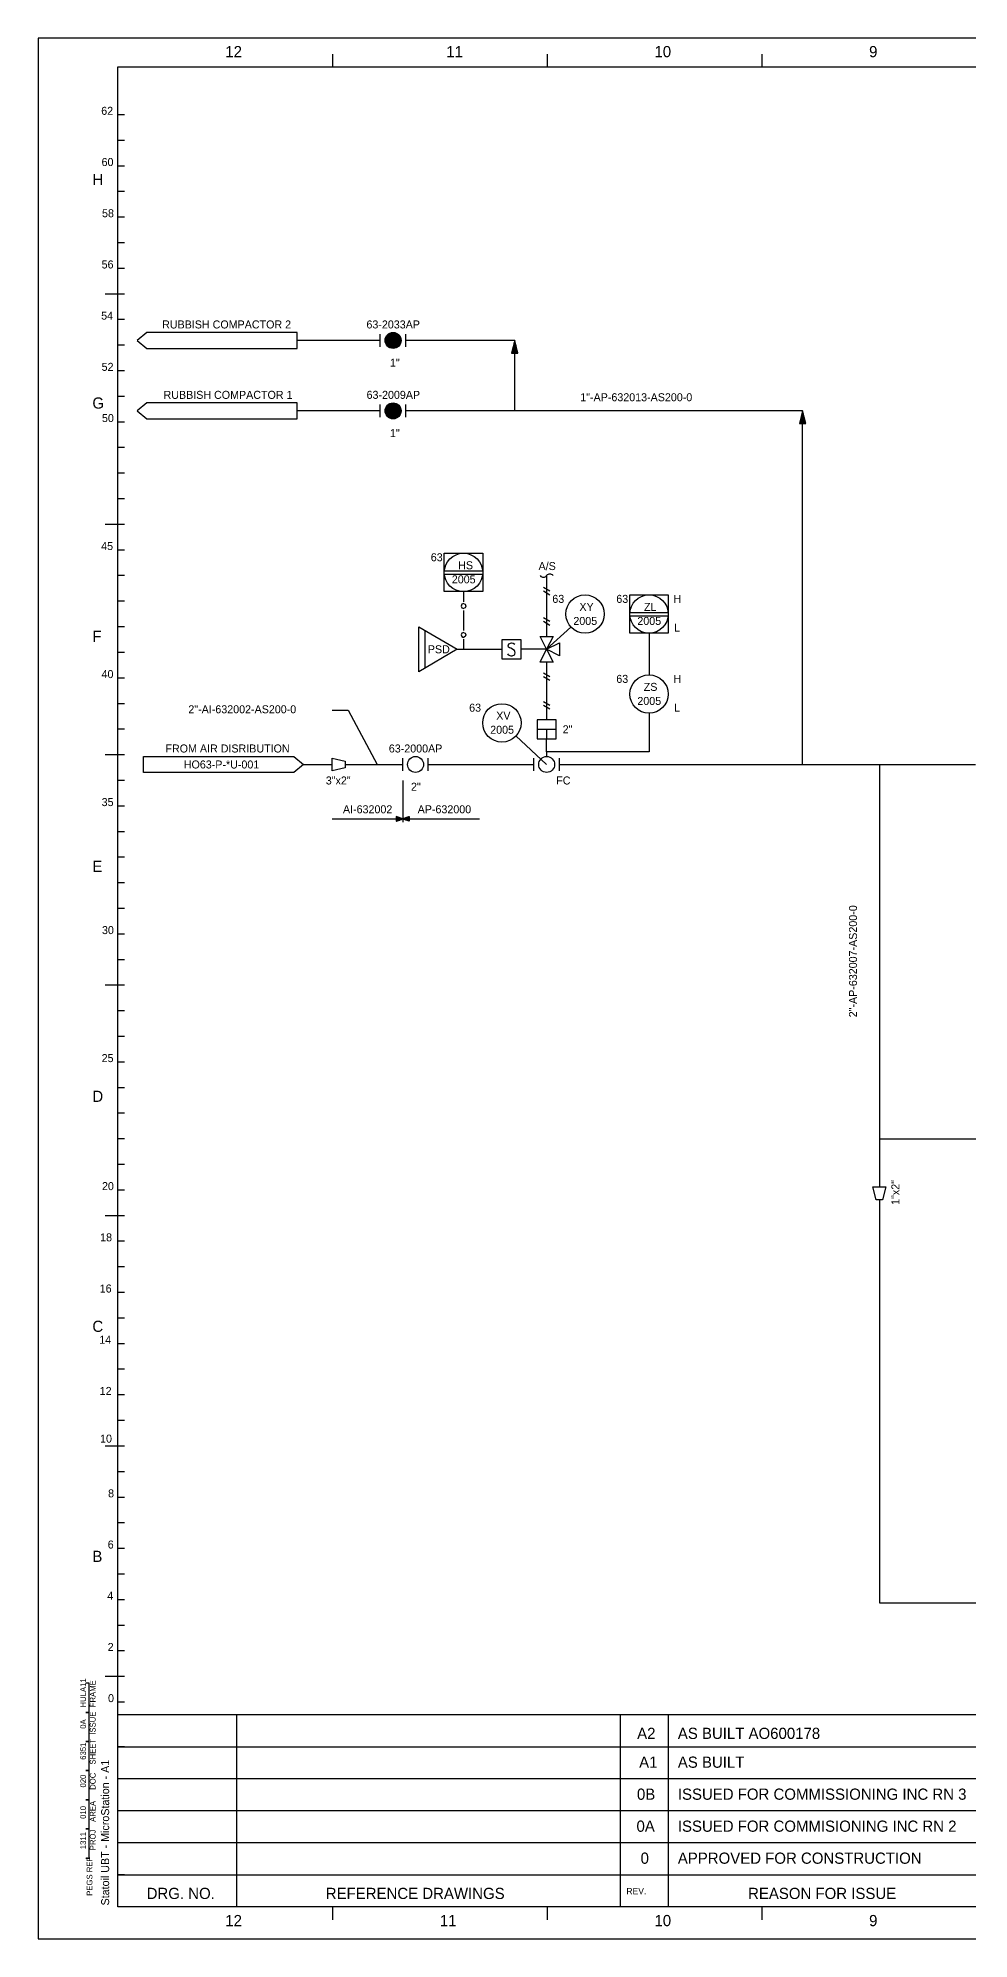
# Model space of a CAD drawing. Extents: x 0 to 840, y 0 to 594.
# Drawn here: x 0 to 291, y 0 to 594 of the extents above; entities that cross this region are included whole.
import ezdxf

# ---------------------------------------------------------------- set-up
doc = ezdxf.new("R2010")
doc.units = 0
for name, color, linetype in [('01-LIN-025-A', 7, 'Continuous'), ('08-LIN-050-A', 7, 'Continuous'), ('15-LIN-025-PHAN', 7, 'Continuous'), ('34-TXT-018', 7, 'Continuous'), ('35-TXT-025', 7, 'Continuous'), ('36-TXT-035', 7, 'Continuous'), ('39-TXT-100', 7, 'Continuous'), ('40-', 7, 'Continuous'), ('43-', 7, 'Continuous'), ('45-', 7, 'Continuous')]:
    doc.layers.add(name, color=color, linetype=linetype)

msp = doc.modelspace()

# ---------------------------------------------------------------- linework, layer by layer
at = {"layer": '01-LIN-025-A'}
for p, q in [((34, 502), (31, 499.5)), ((31, 499.5), (34, 497)), ((81, 502), (34, 502)), ((81, 497), (81, 502)), ((107, 497.5), (107, 501.5)), ((115, 497.5), (115, 501.5)), ((149.19, 498.74), (148.89, 499.05)), ((149.14, 498.93), (148.91, 499.16)), ((149.09, 499.12), (148.94, 499.27)), ((149.05, 499.31), (148.97, 499.39)), ((34, 497), (81, 497)), ((148.05, 495.5), (148.01, 495.54)), ((148.19, 495.5), (148.04, 495.65)), ((148.33, 495.5), (148.07, 495.77)), ((148.47, 495.5), (148.1, 495.88)), ((148.61, 495.5), (148.12, 495.99)), ((148.76, 495.5), (148.15, 496.1)), ((148.9, 495.5), (148.18, 496.22)), ((149.04, 495.5), (148.21, 496.33)), ((149.18, 495.5), (148.24, 496.44)), ((149.32, 495.5), (148.26, 496.56)), ((149.46, 495.5), (148.29, 496.67)), ((149.6, 495.5), (148.32, 496.78)), ((149.74, 495.5), (148.35, 496.9)), ((149.89, 495.5), (148.38, 497.01)), ((149.99, 495.54), (148.41, 497.12)), ((149.94, 495.73), (148.43, 497.24)), ((149.9, 495.91), (148.46, 497.35)), ((149.85, 496.1), (148.49, 497.46)), ((149.8, 496.29), (148.52, 497.58)), ((149.76, 496.48), (148.55, 497.69)), ((149.71, 496.67), (148.58, 497.8)), ((149.66, 496.86), (148.6, 497.92)), ((149.61, 497.05), (148.63, 498.03)), ((149.57, 497.24), (148.66, 498.14)), ((149.52, 497.42), (148.69, 498.26)), ((149.47, 497.61), (148.72, 498.37)), ((149.43, 497.8), (148.74, 498.48)), ((149.38, 497.99), (148.77, 498.6)), ((149.33, 498.18), (148.8, 498.71)), ((149.28, 498.37), (148.83, 498.82)), ((149.24, 498.56), (148.86, 498.93)), ((34, 480), (31, 477.5)), ((31, 477.5), (34, 475)), ((81, 480), (34, 480)), ((81, 475), (81, 480)), ((107, 475.5), (107, 479.5)), ((115, 475.5), (115, 479.5)), ((239.94, 473.73), (238.43, 475.24)), ((239.9, 473.91), (238.46, 475.35)), ((239.85, 474.1), (238.49, 475.46)), ((239.8, 474.29), (238.52, 475.58)), ((239.76, 474.48), (238.55, 475.69)), ((239.71, 474.67), (238.58, 475.8)), ((239.66, 474.86), (238.6, 475.92)), ((239.61, 475.05), (238.63, 476.03)), ((239.57, 475.24), (238.66, 476.14)), ((239.52, 475.42), (238.69, 476.26)), ((239.47, 475.61), (238.72, 476.37)), ((239.43, 475.8), (238.74, 476.48)), ((239.38, 475.99), (238.77, 476.6)), ((239.33, 476.18), (238.8, 476.71)), ((239.28, 476.37), (238.83, 476.82)), ((239.24, 476.56), (238.86, 476.93)), ((239.19, 476.74), (238.89, 477.05)), ((239.14, 476.93), (238.91, 477.16)), ((239.09, 477.12), (238.94, 477.27)), ((239.05, 477.31), (238.97, 477.39)), ((34, 475), (81, 475)), ((238.05, 473.5), (238.01, 473.54)), ((238.19, 473.5), (238.04, 473.65)), ((238.33, 473.5), (238.07, 473.77)), ((238.47, 473.5), (238.1, 473.88)), ((238.61, 473.5), (238.12, 473.99)), ((238.76, 473.5), (238.15, 474.1)), ((238.9, 473.5), (238.18, 474.22)), ((239.04, 473.5), (238.21, 474.33)), ((239.18, 473.5), (238.24, 474.44)), ((239.32, 473.5), (238.26, 474.56)), ((239.46, 473.5), (238.29, 474.67)), ((239.6, 473.5), (238.32, 474.78)), ((239.74, 473.5), (238.35, 474.9)), ((239.89, 473.5), (238.38, 475.01)), ((239.99, 473.54), (238.41, 475.12)), ((127, 421), (127, 433)), ((127, 433), (139, 433)), ((139, 433), (139, 421)), ((127, 427.5), (139, 427.5)), ((127, 426.5), (139, 426.5)), ((158, 422.44), (160, 421.25)), ((159, 426), (159, 416.5)), ((139, 421), (127, 421)), ((132.5, 417.06), (132.3, 416.5)), ((132.3, 416.5), (132.5, 415.94)), ((133, 417.29), (132.5, 417.06)), ((132.5, 415.94), (133, 415.71)), ((133, 421), (133, 417.85)), ((133, 417.29), (133.5, 417.06)), ((133.5, 415.94), (133, 415.71)), ((133.5, 417.06), (133.7, 416.5)), ((133.7, 416.5), (133.5, 415.94)), ((158, 421.25), (160, 420.06)), ((159, 416.5), (159, 407)), ((185, 408), (185, 420)), ((185, 420), (197, 420)), ((197, 420), (197, 408)), ((133, 415.15), (133, 412)), ((133, 412), (133, 408.85)), ((158, 412.94), (160, 411.75)), ((158, 411.75), (160, 410.56)), ((159, 403), (166.58, 409.95)), ((185, 414.5), (197, 414.5)), ((185, 413.5), (197, 413.5)), ((121, 397.2), (121, 408.8)), ((132.5, 408.06), (132.3, 407.5)), ((132.3, 407.5), (132.5, 406.94)), ((133, 408.29), (132.5, 408.06)), ((132.5, 406.94), (133, 406.71)), ((133, 408.29), (133.5, 408.06)), ((133.5, 406.94), (133, 406.71)), ((133, 406.15), (133, 403)), ((133.5, 408.06), (133.7, 407.5)), ((133.7, 407.5), (133.5, 406.94)), ((151, 406), (145, 406)), ((145, 406), (145, 400)), ((147, 404.1), (147.2, 404.7)), ((147.1, 403.7), (147, 404.1)), ((147.2, 404.7), (148, 405)), ((148, 405), (148.5, 404.9)), ((148.5, 404.9), (149, 404.6)), ((151, 400), (151, 406)), ((159, 403), (157, 407)), ((157, 407), (161, 407)), ((161, 407), (159, 403)), ((159, 403), (163, 405)), ((163, 405), (163, 401)), ((197, 408), (185, 408)), ((191, 408), (191, 395)), ((131, 403), (133, 403)), ((133, 403), (145, 403)), ((145, 400), (151, 400)), ((146.8, 401.6), (147, 401.3)), ((147, 401.3), (147.8, 401)), ((147.4, 403.4), (147.1, 403.7)), ((147.8, 403.3), (147.4, 403.4)), ((148.9, 402.6), (147.8, 403.3)), ((147.8, 401), (148.2, 401)), ((148.2, 401), (148.9, 401.3)), ((149.1, 402.3), (148.9, 402.6)), ((148.9, 401.3), (149.1, 401.5)), ((149.2, 401.9), (149.1, 402.3)), ((149.1, 401.5), (149.2, 401.9)), ((155, 403), (151, 403)), ((155, 403), (154.9, 403)), ((155, 403), (154.9, 403)), ((159, 403), (155, 403)), ((157, 399), (159, 403)), ((161, 399), (157, 399)), ((163, 401), (159, 403)), ((159, 403), (161, 399)), ((159, 399), (159, 390)), ((158, 395.63), (160, 394.5)), ((158, 394.5), (160, 393.37)), ((158, 386.63), (160, 385.5)), ((159, 390), (159, 381)), ((162, 381), (156, 381)), ((156, 381), (156, 375)), ((158, 385.5), (160, 384.37)), ((162, 375), (162, 381)), ((159, 367), (149.4, 375.92)), ((156, 378), (162, 378)), ((156, 375), (162, 375)), ((159, 378), (159, 375)), ((159, 371), (159, 375)), ((33, 369.5), (80, 369.5)), ((33, 364.5), (33, 369.5)), ((80, 369.5), (83, 367)), ((92, 365), (92, 369)), ((92, 369), (96, 368)), ((114, 365), (114, 369)), ((122, 365), (122, 369)), ((155, 365), (155, 369)), ((159, 371), (159, 371.1)), ((159, 371), (159, 371.1)), ((159, 371), (159, 369.5)), ((163, 365), (163, 369)), ((80, 364.5), (33, 364.5)), ((83, 367), (80, 364.5)), ((96, 366), (92, 365)), ((96, 368), (96, 366)), ((114, 362), (114, 349)), ((112, 350.68), (112.02, 350.69)), ((112, 350.63), (112.07, 350.68)), ((112, 350.58), (112.11, 350.66)), ((112, 350.53), (112.16, 350.64)), ((112, 350.48), (112.21, 350.63)), ((112, 350.43), (112.26, 350.61)), ((112, 350.38), (112.3, 350.59)), ((112, 350.33), (112.35, 350.58)), ((112, 350.28), (112.4, 350.56)), ((112, 350.23), (112.44, 350.54)), ((112, 350.19), (112.49, 350.53)), ((112, 350.13), (112.54, 350.51)), ((112, 350.09), (112.59, 350.5)), ((112, 350.04), (112.63, 350.48)), ((112, 349.99), (112.68, 350.46)), ((116, 349.99), (115.32, 350.46)), ((116, 350.04), (115.37, 350.48)), ((116, 350.09), (115.41, 350.5)), ((116, 350.13), (115.46, 350.51)), ((116, 350.19), (115.51, 350.53)), ((116, 350.23), (115.56, 350.54)), ((116, 350.28), (115.6, 350.56)), ((116, 350.33), (115.65, 350.58)), ((116, 350.38), (115.7, 350.59)), ((116, 350.43), (115.74, 350.61)), ((116, 350.48), (115.79, 350.63)), ((116, 350.53), (115.84, 350.64)), ((116, 350.58), (115.89, 350.66)), ((116, 350.63), (115.93, 350.68)), ((116, 350.68), (115.98, 350.69)), ((92, 350), (138, 350)), ((112, 349.94), (112.73, 350.45)), ((112, 349.89), (112.77, 350.43)), ((112, 349.84), (112.82, 350.41)), ((112, 349.79), (112.87, 350.4)), ((112, 349.74), (112.92, 350.38)), ((112, 349.69), (112.96, 350.36)), ((112, 349.64), (113.01, 350.35)), ((112, 349.59), (113.06, 350.33)), ((112, 349.54), (113.1, 350.31)), ((112, 349.49), (113.15, 350.3)), ((112, 349.44), (113.2, 350.28)), ((112, 349.39), (113.25, 350.26)), ((112, 349.34), (113.29, 350.25)), ((112.02, 349.31), (113.34, 350.23)), ((112.16, 349.36), (113.39, 350.21)), ((112.3, 349.41), (113.43, 350.2)), ((112.44, 349.46), (113.48, 350.18)), ((112.58, 349.5), (113.53, 350.17)), ((112.73, 349.55), (113.58, 350.15)), ((112.87, 349.6), (113.62, 350.13)), ((113.01, 349.65), (113.67, 350.12)), ((113.15, 349.7), (113.72, 350.1)), ((113.29, 349.75), (113.77, 350.08)), ((113.43, 349.8), (113.81, 350.07)), ((113.57, 349.85), (113.86, 350.05)), ((113.72, 349.9), (113.91, 350.03)), ((113.86, 349.95), (113.95, 350.02)), ((114.14, 349.95), (114.05, 350.02)), ((114.28, 349.9), (114.1, 350.03)), ((114.43, 349.85), (114.14, 350.05)), ((114.57, 349.8), (114.19, 350.07)), ((114.71, 349.75), (114.24, 350.08)), ((114.85, 349.7), (114.28, 350.1)), ((114.99, 349.65), (114.33, 350.12)), ((115.13, 349.6), (114.38, 350.13)), ((115.27, 349.55), (114.43, 350.15)), ((115.42, 349.5), (114.47, 350.17)), ((115.56, 349.46), (114.52, 350.18)), ((115.7, 349.41), (114.57, 350.2)), ((115.84, 349.36), (114.61, 350.21)), ((115.98, 349.31), (114.66, 350.23)), ((116, 349.34), (114.71, 350.25)), ((116, 349.39), (114.76, 350.26)), ((116, 349.44), (114.8, 350.28)), ((116, 349.49), (114.85, 350.3)), ((116, 349.54), (114.9, 350.31)), ((116, 349.59), (114.94, 350.33)), ((116, 349.64), (114.99, 350.35)), ((116, 349.69), (115.04, 350.36)), ((116, 349.74), (115.09, 350.38)), ((116, 349.79), (115.13, 350.4)), ((116, 349.84), (115.18, 350.41)), ((116, 349.89), (115.23, 350.43)), ((116, 349.94), (115.27, 350.45)), ((261, 235), (265, 235)), ((262, 231), (261, 235)), ((265, 235), (264, 231)), ((264, 231), (262, 231))]:
    msp.add_line(p, q, dxfattribs=at)
for points in [[(149, 499.5), (148, 495.5), (150, 495.5), (149, 499.5)], [(239, 477.5), (238, 473.5), (240, 473.5), (239, 477.5)], [(119, 410), (131, 403), (119, 396), (119, 410)], [(92, 384), (97, 384), (106, 367)], [(191, 383), (191, 371), (159, 371)], [(114, 350), (112, 350.7), (112, 349.3), (114, 350)], [(114, 350), (116, 350.7), (116, 349.3), (114, 350)]]:
    msp.add_lwpolyline(points, dxfattribs=at)
for centre, radius in [((111, 499.5), 2.5), ((111, 499.5), 2.4), ((111, 499.5), 2.2), ((111, 499.5), 2), ((111, 499.5), 1.8), ((111, 499.5), 1.6), ((111, 499.5), 1.4), ((111, 499.5), 1.2), ((111, 499.5), 1), ((111, 499.5), 0.8), ((111, 499.5), 0.6), ((111, 499.5), 0.4), ((111, 499.5), 0.2), ((111, 477.5), 2.5), ((111, 477.5), 2.4), ((111, 477.5), 2.2), ((111, 477.5), 2), ((111, 477.5), 1.8), ((111, 477.5), 1.6), ((111, 477.5), 1.4), ((111, 477.5), 1.2), ((111, 477.5), 1), ((111, 477.5), 0.8), ((111, 477.5), 0.6), ((111, 477.5), 0.4), ((111, 477.5), 0.2), ((133, 427), 6), ((171, 414), 6), ((191, 414), 6), ((191, 389), 6), ((145, 380), 6), ((118, 367), 2.5), ((159, 367), 2.5)]:
    msp.add_circle(centre, radius, dxfattribs=at)
for centre, start, end in [((158, 426.75), 216.8699, 323.1301), ((160, 425.25), 36.8697, 143.1292)]:
    msp.add_arc(centre, 1.25, start, end, dxfattribs=at)
at = {"layer": '08-LIN-050-A'}
for p, q in [((107, 499.5), (81, 499.5)), ((107, 477.5), (81, 477.5)), ((149, 477.5), (115, 477.5)), ((83, 367), (92, 367)), ((96, 367), (114, 367)), ((122, 367), (155, 367)), ((163, 367), (239, 367)), ((239, 367), (263, 367)), ((263, 367), (263, 250)), ((263, 367), (293, 367)), ((263, 250), (263, 235)), ((263, 250), (586, 250)), ((0, 0), (0, 0)), ((0, 0), (0, 0)), ((0, 0), (0, 0)), ((0, 0), (0, 0)), ((0, 0), (0, 0)), ((0, 0), (0, 0)), ((0, 0), (0, 0)), ((0, 0), (0, 0)), ((0, 0), (0, 0)), ((0, 0), (0, 0)), ((0, 0), (0, 0)), ((0, 0), (0, 0)), ((0, 0), (0, 0)), ((0, 0), (0, 0)), ((0, 0), (0, 0)), ((0, 0), (0, 0)), ((0, 0), (0, 0)), ((0, 0), (0, 0)), ((0, 0), (0, 0))]:
    msp.add_line(p, q, dxfattribs=at)
for points in [[(149, 477.5), (149, 499.5), (115, 499.5)], [(239, 367), (239, 477.5), (149, 477.5)], [(263, 231), (263, 105), (586, 105)]]:
    msp.add_lwpolyline(points, dxfattribs=at)
at = {"layer": '15-LIN-025-PHAN'}
for points in [[(15, 70.8), (16, 70.8), (16, 79.9), (15, 79.9)], [(15, 61.7), (16, 61.7), (16, 70.8), (15, 70.8)], [(15, 52.6), (16, 52.6), (16, 61.7), (15, 61.7)], [(15, 43.5), (16, 43.5), (16, 52.6), (15, 52.6)], [(15, 34.4), (16, 34.4), (16, 43.5), (15, 43.5)], [(15, 25.3), (16, 25.3), (16, 34.4), (15, 34.4)]]:
    msp.add_lwpolyline(points, dxfattribs=at)
at = {"layer": '43-'}
msp.add_line((25, 60), (608, 60), dxfattribs=at)
msp.add_lwpolyline([(0, 594), (0, 0), (840, 0), (840, 594)], close=True, dxfattribs=at)
for points in [[(92.08, 589), (92.08, 585)], [(159.16, 589), (159.16, 585)], [(226.24, 589), (226.24, 585)], [(27, 570), (25, 570)], [(27, 562), (25, 562)], [(27, 554), (25, 554)], [(27, 546), (25, 546)], [(27, 538), (25, 538)], [(27, 530), (25, 530)], [(27, 522), (25, 522)], [(25, 514), (21, 514)], [(27, 514), (25, 514)], [(27, 506), (25, 506)], [(27, 498), (25, 498)], [(27, 490), (25, 490)], [(27, 482), (25, 482)], [(27, 474), (25, 474)], [(27, 466), (25, 466)], [(27, 458), (25, 458)], [(27, 450), (25, 450)], [(25, 442), (21, 442)], [(27, 442), (25, 442)], [(27, 434), (25, 434)], [(27, 426), (25, 426)], [(27, 418), (25, 418)], [(27, 410), (25, 410)], [(27, 402), (25, 402)], [(27, 394), (25, 394)], [(27, 386), (25, 386)], [(27, 378), (25, 378)], [(25, 370), (21, 370)], [(27, 370), (25, 370)], [(27, 362), (25, 362)], [(27, 354), (25, 354)], [(27, 346), (25, 346)], [(27, 338), (25, 338)], [(27, 330), (25, 330)], [(27, 322), (25, 322)], [(27, 314), (25, 314)], [(27, 306), (25, 306)], [(25, 298), (21, 298)], [(27, 298), (25, 298)], [(27, 290), (25, 290)], [(27, 282), (25, 282)], [(27, 274), (25, 274)], [(27, 266), (25, 266)], [(27, 258), (25, 258)], [(27, 250), (25, 250)], [(27, 242), (25, 242)], [(27, 234), (25, 234)], [(25, 226), (21, 226)], [(27, 226), (25, 226)], [(27, 218), (25, 218)], [(27, 210), (25, 210)], [(27, 202), (25, 202)], [(27, 194), (25, 194)], [(27, 186), (25, 186)], [(27, 178), (25, 178)], [(27, 170), (25, 170)], [(27, 162), (25, 162)], [(25, 154), (21, 154)], [(27, 154), (25, 154)], [(27, 146), (25, 146)], [(27, 138), (25, 138)], [(27, 130), (25, 130)], [(27, 122), (25, 122)], [(27, 114), (25, 114)], [(27, 106), (25, 106)], [(27, 98), (25, 98)], [(27, 90), (25, 90)], [(25, 82), (21, 82)], [(27, 82), (25, 82)], [(27, 74), (25, 74)], [(27, 70), (25, 70)], [(62, 70), (62, 10)], [(197, 70), (197, 10)], [(27, 60), (25, 60)], [(27, 50), (25, 50)], [(608, 50), (25, 50)], [(27, 40), (25, 40)], [(608, 40), (25, 40)], [(27, 30), (25, 30)], [(608, 30), (25, 30)], [(27, 20), (25, 20)], [(92.08, 10), (92.08, 6)], [(159.16, 10), (159.16, 6)], [(226.24, 10), (226.24, 6)]]:
    msp.add_lwpolyline(points, dxfattribs=at)
at = {"layer": '45-'}
for p, q in [((830, 70), (25, 70)), ((25, 20), (608, 20))]:
    msp.add_line(p, q, dxfattribs=at)
msp.add_lwpolyline([(25, 585), (830, 585), (830, 10), (25, 10)], close=True, dxfattribs=at)
msp.add_lwpolyline([(182, 70), (182, 10)], dxfattribs=at)

# ---------------------------------------------------------------- texts
at = {"layer": '34-TXT-018'}
for s, p in [('HULA11', (15, 72.35)), ('FRAME', (18, 72.43)), ('0A', (15, 65.69)), ('ISSUE', (18, 63.83)), ('6351', (15, 55.99)), ('SHEET', (18, 54.51)), ('020', (15, 47.33)), ('DOC', (18, 46.6)), ('AREA', (18, 36.59)), ('010', (15, 37.54)), ('1311', (15, 28.05)), ('PROJ', (18, 27.73)), ('PEGS REF', (17, 13.49))]:
    msp.add_text(s, height=1.8, rotation=89.9544, dxfattribs=at).set_placement(p)
at = {"layer": '35-TXT-025'}
for s, p in [('RUBBISH COMPACTOR 2', (38.8, 503.25)), ('63-2033AP', (102.66, 503.25)), ('1"', (110.02, 491.3)), ('RUBBISH COMPACTOR 1', (39.24, 481.25)), ('63-2009AP', (102.71, 481.25)), ('1"-AP-632013-AS200-0', (169.5, 480.5)), ('1"', (110.02, 469.3)), ('63', (122.77, 430.5)), ('HS', (131.34, 428)), ('A/S', (156.46, 427.75)), ('2005', (129.35, 423.6)), ('63', (160.77, 417.5)), ('XY', (169.24, 415)), ('63', (180.77, 417.5)), ('ZL', (189.43, 415)), ('H', (198.66, 417.5)), ('2005', (167.35, 410.6)), ('2005', (187.35, 410.6)), ('L', (198.85, 408.5)), ('PSD', (121.85, 401.75)), ('63', (180.77, 392.5)), ('ZS', (189.34, 390)), ('H', (198.66, 392.5)), ('2005', (187.35, 385.6)), ('2"-AI-632002-AS200-0', (47, 383)), ('63', (134.77, 383.5)), ('XV', (143.24, 381)), ('L', (198.85, 383.5)), ('2005', (141.35, 376.6)), ('2"', (164, 376.75)), ('FROM AIR DISRIBUTION', (39.84, 370.75)), ('HO63-P-*U-001', (45.57, 365.75)), ('63-2000AP', (109.66, 370.75)), ('3"x2"', (89.96, 360.75)), ('FC', (162, 360.75)), ('2"', (116.59, 358.8)), ('AI-632002', (95.32, 351.75)), ('AP-632000', (118.67, 351.75))]:
    msp.add_text(s, height=2.5, dxfattribs=at).set_placement(p)
for s, rotation, p in [('2"-AP-632007-AS200-0', 90, (256, 288)), ('1"x2"', 89.9544, (269.25, 229.39))]:
    msp.add_text(s, height=2.5, rotation=rotation, dxfattribs=at).set_placement(p)
at = {"layer": '36-TXT-035'}
for s, p in [('A2', (187.29, 62.5)), ('AS BUILT AO600178', (200, 62.5)), ('A1', (187.9, 53.5)), ('AS BUILT', (200, 53.5)), ('0B', (187.22, 43.5)), ('ISSUED FOR COMMISSIONING INC RN 3', (200, 43.5)), ('0A', (187.08, 33.5)), ('ISSUED FOR COMMISIONING INC RN 2', (200, 33.5)), ('0', (188.36, 23.5)), ('APPROVED FOR CONSTRUCTION', (200, 23.5))]:
    msp.add_text(s, height=3.5, dxfattribs=at).set_placement(p)
at = {"layer": '39-TXT-100'}
for s, height, p in [('62', 2.5, (19.76, 570)), ('60', 2.5, (19.87, 554)), ('58', 2.5, (20.02, 538)), ('56', 2.5, (19.89, 522)), ('54', 2.5, (19.74, 506)), ('52', 2.5, (19.89, 490)), ('50', 2.5, (20, 474)), ('45', 2.5, (19.74, 434)), ('40', 2.5, (19.86, 394)), ('35', 2.5, (19.89, 354)), ('30', 2.5, (20, 314)), ('25', 2.5, (19.89, 274)), ('20', 2.5, (20, 234)), ('18', 2.5, (19.42, 218)), ('16', 2.5, (19.29, 202)), ('14', 2.5, (19.14, 186)), ('12', 2.5, (19.28, 170)), ('10', 2.5, (19.4, 155.1)), ('8', 2.5, (21.91, 138)), ('6', 2.5, (21.79, 122)), ('4', 2.5, (21.64, 106)), ('2', 2.5, (21.78, 90)), ('0', 2.5, (21.89, 74)), ('REV.', 2, (183.91, 13.97))]:
    msp.add_text(s, height=height, dxfattribs=at).set_placement(p)
msp.add_text('Statoil UBT - MicroStation - A1', height=2.5, rotation=89.99999, dxfattribs=at).set_placement((22.24, 10.48))
at = {"layer": '40-'}
for s, p in [('12', (58.54, 588)), ('11', (127.62, 588)), ('10', (192.7, 588)), ('9', (259.78, 588)), ('H', (17, 548.06)), ('G', (17, 478.19)), ('F', (17, 405.31)), ('E', (17, 333.44)), ('D', (17, 261.56)), ('C', (17, 189.69)), ('B', (17, 117.81)), ('DRG. NO.', (33.96, 12.49)), ('REFERENCE DRAWINGS', (89.96, 12.49)), ('REASON FOR ISSUE', (221.96, 12.49)), ('12', (58.54, 4)), ('11', (125.62, 4)), ('10', (192.7, 4)), ('9', (259.78, 4))]:
    msp.add_text(s, height=3.5, dxfattribs=at).set_placement(p)

doc.saveas('drawing.dxf')
